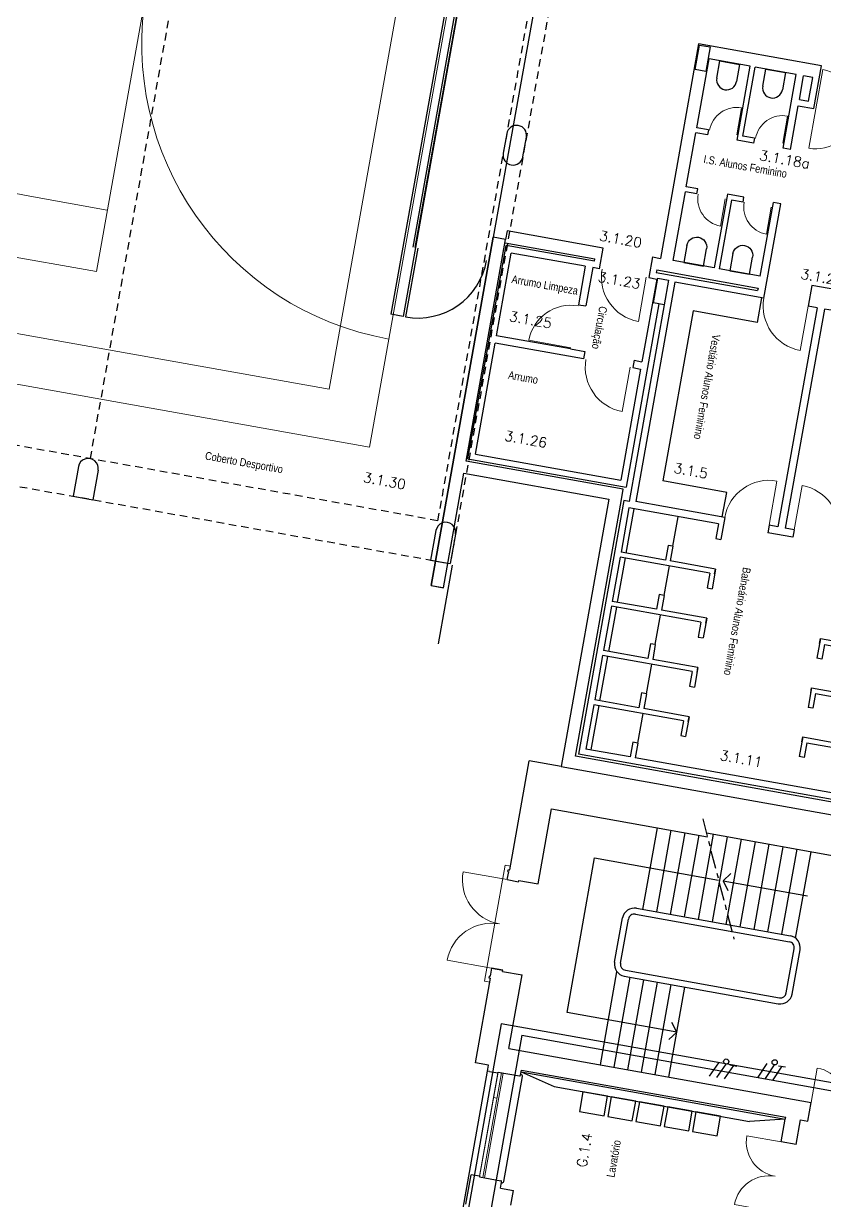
# Model space of a CAD drawing. Header units: millimetres. Extents: x -91023 to -90865, y -106382 to -106247.
# Drawn here: x -90987.89 to -90971.86, y -106302.42 to -106278.87 of the extents above; entities that cross this region are included whole.
import ezdxf

# ---------------------------------------------------------------- set-up
doc = ezdxf.new("R2010")
doc.units = ezdxf.units.MM
doc.header["$MEASUREMENT"] = 0
doc.linetypes.add('ACAD_ISO10W100', pattern=[18, 12, -3, 0, -3])
doc.linetypes.add('DASHED', pattern=[0.75, 0.5, -0.25])
doc.layers.get('0').update_dxf_attribs({"color": 152, "lineweight": 0})
for name, color, linetype, lineweight in [('!00 Elementos Corte', 40, 'Continuous', 30), ('!01 Elementos Vista 1', 152, 'Continuous', 0), ('!02 Elementos Vista 2', 87, 'Continuous', 0), ('!07 Vaos - Janelas', 8, 'Continuous', 13), ('0-CIVIL', 8, 'Continuous', 0), ('LEGENDA', 7, 'Continuous', 0)]:
    doc.layers.add(name, color=color, linetype=linetype, lineweight=lineweight)
doc.layers.add('Desenho base', color=7, linetype='Continuous')
doc.layers.add('Tomadas', color=1, linetype='Continuous')
doc.styles.add('Legenda cotas', font='ARIALN.TTF', dxfattribs={"height": 0.16})
doc.styles.get("Standard").update_dxf_attribs({"font": 'simplex.shx'})

# ---------------------------------------------------------------- blocks, each defined once
blk = doc.blocks.new('LAVATORIO')
for p, q in [((-0.25, 0), (0.25, 0)), ((-0.25, -0.4), (-0.25, 0)), ((0.25, 0), (0.25, -0.4)), ((0.25, -0.4), (-0.25, -0.4))]:
    blk.add_line(p, q)
blk = doc.blocks.new('P90')
at = {"layer": '0-CIVIL'}
blk.add_line((0, 0), (0, 0.9), dxfattribs=at)
blk.add_arc((0, 0), 0.9, 0.0201, 89.9983, dxfattribs=at)
blk = doc.blocks.new('Bloco Porta')
at = {"layer": '0-CIVIL'}
blk.add_lwpolyline([(0, 0), (1, 0)], dxfattribs=at)
blk.add_arc((0, 0), 1, 0, 90, dxfattribs=at)
blk = doc.blocks.new('dfserw')
at = {"layer": '!00 Elementos Corte', "color": 8, "ltscale": 0.1}
for p, q in [((276.036, -166.745), (276.036, -166.575)), ((278.136, -166.575), (278.136, -166.745)), ((276.021, -166.745), (276.021, -167.18)), ((276.036, -166.745), (276.021, -166.745)), ((278.136, -166.745), (278.151, -166.745)), ((278.151, -166.745), (278.151, -167.18))]:
    blk.add_line(p, q, dxfattribs=at)
for centre, start, end in [((276.001, -167.18), 270, 0), ((278.171, -167.18), 180, 270)]:
    blk.add_arc(centre, 0.02, start, end, dxfattribs=at)
at = {"layer": '!02 Elementos Vista 2', "color": 8}
for p, q in [((278.151, -166.745), (276.021, -166.745)), ((276.021, -166.85), (278.151, -166.85))]:
    blk.add_line(p, q, dxfattribs=at)
at = {"layer": '!07 Vaos - Janelas', "color": 8}
for points in [[(276.021, -166.815), (278.151, -166.815)], [(276.036, -166.745), (278.136, -166.745)], [(277.636, -166.745), (277.636, -166.815)]]:
    blk.add_lwpolyline(points, dxfattribs=at)
blk = doc.blocks.new('FGTYYY')
at = {"layer": '!00 Elementos Corte', "ltscale": 0.1}
for p, q in [((282.82, 227.958), (282.78, 227.958)), ((282.78, 227.958), (282.78, 227.928)), ((282.82, 227.958), (282.82, 227.943)), ((282.98, 227.943), (282.82, 227.943)), ((282.98, 227.713), (282.98, 227.943)), ((282.98, 227.943), (282.98, 227.713)), ((284.78, 227.943), (284.78, 227.713)), ((284.78, 227.943), (284.94, 227.943)), ((284.94, 227.958), (284.98, 227.958)), ((284.94, 227.958), (284.94, 227.943)), ((284.98, 227.958), (284.98, 227.928)), ((282.955, 227.713), (282.955, 227.318)), ((282.955, 227.713), (282.98, 227.713)), ((284.78, 227.713), (284.805, 227.713)), ((284.805, 227.713), (284.805, 227.318))]:
    blk.add_line(p, q, dxfattribs=at)
at = {"layer": '!01 Elementos Vista 1'}
for p, q in [((282.7, 228.038), (285.06, 228.038)), ((282.7, 228.038), (282.7, 227.928)), ((285.06, 228.038), (285.06, 227.928))]:
    blk.add_line(p, q, dxfattribs=at)
blk = doc.blocks.new('SANITA')
for p, q in [((0, 0.55), (0, 0.55)), ((-0.2, 0), (-0.2, 0.35)), ((0.2, 0.35), (0.2, 0)), ((0.2, 0), (-0.2, 0))]:
    blk.add_line(p, q)
for start, end in [(90, 180), (0, 90)]:
    blk.add_arc((0, 0.35), 0.2, start, end)
blk = doc.blocks.new('A$C2D0D0268')
at = {"layer": '0-CIVIL'}
for p, q in [((-2, -3), (-2, -23)), ((-3, -4), (-3, -22)), ((-8, -5.5), (-8, -20.5)), ((-9.575, -19.25), (-8, -19.25)), ((-8, -20.5), (-36, -20.5)), ((-3, -22), (-12, -22)), ((-2, -23), (-42, -23))]:
    blk.add_line(p, q, dxfattribs=at)
for centre, radius, start in [((-9.575, -13), 6.25, 90), ((-2, -14.8), 6, 180)]:
    blk.add_arc(centre, radius, start, 270, dxfattribs=at)

msp = doc.modelspace()

# ---------------------------------------------------------------- linework, layer by layer
at = {"layer": 'Desenho base'}
for p, q in [((-90973.412, -106254.74), (-90978.486, -106283.145)), ((-90977.796, -106269.331), (-90980.539, -106284.688)), ((-90977.55, -106269.375), (-90980.293, -106284.732)), ((-90977.845, -106270.745), (-90980.096, -106283.345)), ((-90980.047, -106283.354), (-90977.796, -106270.754)), ((-90974.377, -106279.278), (-90975.143, -106283.57)), ((-90971.921, -106279.716), (-90974.377, -106279.278)), ((-90974.413, -106280.957), (-90974.166, -106279.579)), ((-90973.344, -106279.726), (-90974.166, -106279.579)), ((-90973.608, -106281.203), (-90973.344, -106279.726)), ((-90973.492, -106281.122), (-90973.246, -106279.744)), ((-90972.424, -106279.89), (-90973.246, -106279.744)), ((-90972.074, -106280.573), (-90971.921, -106279.716)), ((-90972.688, -106281.367), (-90972.424, -106279.89)), ((-90972.361, -106280.389), (-90972.276, -106279.917)), ((-90972.094, -106279.949), (-90972.276, -106279.917)), ((-90972.179, -106280.422), (-90972.094, -106279.949)), ((-90972.361, -106280.389), (-90972.179, -106280.422)), ((-90972.361, -106280.389), (-90972.361, -106280.389)), ((-90972.54, -106281.393), (-90972.384, -106280.517)), ((-90972.384, -106280.517), (-90972.074, -106280.573)), ((-90974.624, -106282.139), (-90974.43, -106281.056)), ((-90974.199, -106281.097), (-90974.43, -106281.056)), ((-90974.181, -106280.999), (-90974.413, -106280.957)), ((-90974.181, -106280.999), (-90974.199, -106281.097)), ((-90973.261, -106281.163), (-90973.492, -106281.122)), ((-90973.261, -106281.163), (-90973.278, -106281.262)), ((-90973.278, -106281.262), (-90973.608, -106281.203)), ((-90972.54, -106281.393), (-90972.688, -106281.367)), ((-90974.887, -106283.615), (-90974.641, -106282.237)), ((-90974.41, -106282.278), (-90974.641, -106282.237)), ((-90974.392, -106282.18), (-90974.624, -106282.139)), ((-90974.41, -106282.278), (-90974.392, -106282.18)), ((-90973.802, -106282.286), (-90974.065, -106283.762)), ((-90973.472, -106282.344), (-90973.802, -106282.286)), ((-90973.489, -106282.443), (-90973.472, -106282.344)), ((-90973.721, -106282.402), (-90973.967, -106283.78)), ((-90973.489, -106282.443), (-90973.721, -106282.402)), ((-90973.145, -106283.927), (-90972.881, -106282.45)), ((-90973.071, -106284.366), (-90972.734, -106282.476)), ((-90972.734, -106282.476), (-90972.881, -106282.45)), ((-90976.285, -106283.366), (-90978.21, -106283.022)), ((-90979.731, -106290.115), (-90978.486, -106283.145)), ((-90978.486, -106283.145), (-90979.731, -106290.115)), ((-90979.032, -106287.624), (-90978.24, -106283.189)), ((-90978.24, -106283.189), (-90978.486, -106283.145)), ((-90978.486, -106283.145), (-90978.486, -106283.145)), ((-90978.486, -106283.145), (-90978.486, -106283.145)), ((-90978.486, -106283.145), (-90978.486, -106283.145)), ((-90978.252, -106283.258), (-90976.455, -106283.579)), ((-90979.998, -106283.363), (-90980.244, -106284.741)), ((-90978.993, -106287.58), (-90978.231, -106283.313)), ((-90978.421, -106285.117), (-90978.126, -106283.464)), ((-90976.464, -106283.628), (-90978.231, -106283.313)), ((-90976.645, -106283.728), (-90978.126, -106283.464)), ((-90976.359, -106283.779), (-90976.285, -106283.366)), ((-90976.645, -106283.728), (-90976.782, -106284.496)), ((-90976.497, -106283.754), (-90976.634, -106284.522)), ((-90976.359, -106283.779), (-90976.497, -106283.754)), ((-90976.464, -106283.628), (-90976.455, -106283.579)), ((-90975.301, -106283.541), (-90975.375, -106283.955)), ((-90975.301, -106283.541), (-90975.143, -106283.57)), ((-90974.065, -106283.762), (-90974.887, -106283.615)), ((-90975.217, -106283.983), (-90975.513, -106285.637)), ((-90975.375, -106283.955), (-90975.217, -106283.983)), ((-90975.215, -106283.801), (-90975.224, -106283.85)), ((-90975.224, -106283.85), (-90973.196, -106284.212)), ((-90975.215, -106283.801), (-90973.187, -106284.163)), ((-90973.145, -106283.927), (-90973.967, -106283.78)), ((-90974.853, -106284.048), (-90975.636, -106288.434)), ((-90973.071, -106284.366), (-90974.853, -106284.048)), ((-90973.187, -106284.163), (-90973.196, -106284.212)), ((-90972.111, -106284.111), (-90972.185, -106284.525)), ((-90971.609, -106284.201), (-90972.111, -106284.111)), ((-90973.12, -106284.358), (-90973.208, -106284.85)), ((-90980.293, -106284.732), (-90980.539, -106284.688)), ((-90976.782, -106284.496), (-90976.634, -106284.522)), ((-90975.174, -106284.478), (-90975.829, -106288.145)), ((-90975.065, -106284.498), (-90975.768, -106288.431)), ((-90974.488, -106284.621), (-90975.095, -106288.022)), ((-90973.208, -106284.85), (-90974.488, -106284.621)), ((-90972.008, -106284.556), (-90972.791, -106288.942)), ((-90971.86, -106284.583), (-90972.644, -106288.968)), ((-90972.008, -106284.556), (-90972.185, -106284.525)), ((-90971.683, -106284.614), (-90971.86, -106284.583)), ((-90976.94, -106285.382), (-90978.421, -106285.117)), ((-90978.844, -106287.485), (-90978.448, -106285.265)), ((-90976.681, -106285.581), (-90978.448, -106285.265)), ((-90976.94, -106285.382), (-90976.654, -106285.433)), ((-90976.654, -106285.433), (-90976.681, -106285.581)), ((-90975.67, -106285.609), (-90975.696, -106285.756)), ((-90975.67, -106285.609), (-90975.513, -106285.637)), ((-90975.539, -106285.785), (-90975.935, -106288.004)), ((-90975.696, -106285.756), (-90975.539, -106285.785)), ((-90978.844, -106287.485), (-90975.935, -106288.004)), ((-90986.789, -106287.737), (-90986.895, -106288.328)), ((-90975.887, -106288.186), (-90979.032, -106287.624)), ((-90978.993, -106287.58), (-90975.829, -106288.145)), ((-90986.396, -106287.807), (-90986.501, -106288.398)), ((-90979.484, -106290.159), (-90979.076, -106287.87)), ((-90979.076, -106287.87), (-90976.177, -106288.388)), ((-90975.93, -106288.432), (-90975.887, -106288.186)), ((-90975.887, -106288.186), (-90975.887, -106288.186)), ((-90975.887, -106288.186), (-90975.887, -106288.186)), ((-90973.816, -106288.251), (-90975.095, -106288.022)), ((-90986.895, -106288.328), (-90986.501, -106288.398)), ((-90976.177, -106288.388), (-90977.131, -106293.733)), ((-90976.841, -106293.531), (-90975.93, -106288.432)), ((-90975.876, -106288.411), (-90976.783, -106293.491)), ((-90975.93, -106288.432), (-90975.93, -106288.432)), ((-90975.93, -106288.432), (-90975.93, -106288.432)), ((-90975.93, -106288.432), (-90975.93, -106288.432)), ((-90975.768, -106288.431), (-90975.876, -106288.411)), ((-90973.854, -106288.752), (-90975.636, -106288.434)), ((-90973.904, -106288.743), (-90973.816, -106288.251)), ((-90975.771, -106288.562), (-90975.929, -106289.448)), ((-90975.672, -106288.58), (-90975.831, -106289.466)), ((-90973.979, -106288.882), (-90975.771, -106288.562)), ((-90974.892, -106289.329), (-90974.786, -106288.738)), ((-90973.979, -106288.882), (-90974.032, -106289.177)), ((-90973.854, -106288.752), (-90973.934, -106289.195)), ((-90972.968, -106288.91), (-90972.995, -106289.058)), ((-90972.791, -106288.942), (-90972.968, -106288.91)), ((-90979.636, -106289.015), (-90979.741, -106289.605)), ((-90979.242, -106289.085), (-90979.348, -106289.676)), ((-90972.493, -106289.148), (-90972.995, -106289.058)), ((-90972.466, -106289), (-90972.644, -106288.968)), ((-90972.466, -106289), (-90972.493, -106289.148)), ((-90974.99, -106289.311), (-90975.043, -106289.606)), ((-90974.892, -106289.329), (-90974.99, -106289.311)), ((-90974.892, -106289.329), (-90974.945, -106289.624)), ((-90974.032, -106289.177), (-90973.934, -106289.195)), ((-90979.741, -106289.605), (-90979.348, -106289.676)), ((-90975.947, -106289.546), (-90976.105, -106290.432)), ((-90975.848, -106289.564), (-90976.006, -106290.45)), ((-90974.155, -106289.866), (-90975.947, -106289.546)), ((-90975.043, -106289.606), (-90975.929, -106289.448)), ((-90974.039, -106289.786), (-90974.945, -106289.624)), ((-90979.313, -106289.709), (-90979.593, -106291.279)), ((-90979.313, -106289.709), (-90979.593, -106291.279)), ((-90975.068, -106290.313), (-90974.962, -106289.722)), ((-90974.155, -106289.866), (-90974.208, -106290.162)), ((-90974.039, -106289.786), (-90974.109, -106290.179)), ((-90974.057, -106289.884), (-90974.039, -106289.786)), ((-90979.731, -106290.115), (-90979.484, -106290.159)), ((-90979.731, -106290.115), (-90979.494, -106290.157)), ((-90975.166, -106290.295), (-90975.219, -106290.591)), ((-90975.068, -106290.313), (-90975.166, -106290.295)), ((-90975.068, -106290.313), (-90975.12, -106290.608)), ((-90974.208, -106290.162), (-90974.109, -106290.179)), ((-90976.123, -106290.531), (-90976.281, -106291.417)), ((-90976.024, -106290.548), (-90976.182, -106291.434)), ((-90974.331, -106290.851), (-90976.123, -106290.531)), ((-90975.219, -106290.591), (-90976.105, -106290.432)), ((-90975.244, -106291.297), (-90975.138, -106290.707)), ((-90974.215, -106290.77), (-90975.12, -106290.608)), ((-90974.215, -106290.77), (-90974.285, -106291.164)), ((-90974.232, -106290.868), (-90974.215, -106290.77)), ((-90974.331, -106290.851), (-90974.384, -106291.146)), ((-90975.342, -106291.28), (-90975.395, -106291.575)), ((-90975.244, -106291.297), (-90975.342, -106291.28)), ((-90974.384, -106291.146), (-90974.285, -106291.164)), ((-90971.941, -106291.176), (-90972.011, -106291.57)), ((-90971.958, -106291.275), (-90971.941, -106291.176)), ((-90971.941, -106291.176), (-90971.035, -106291.338)), ((-90971.86, -106291.292), (-90971.913, -106291.588)), ((-90971.86, -106291.292), (-90970.068, -106291.612)), ((-90976.298, -106291.515), (-90976.457, -106292.401)), ((-90974.507, -106291.835), (-90976.298, -106291.515)), ((-90975.395, -106291.575), (-90976.281, -106291.417)), ((-90975.244, -106291.297), (-90975.296, -106291.593)), ((-90976.2, -106291.533), (-90976.358, -106292.419)), ((-90975.419, -106292.282), (-90975.314, -106291.691)), ((-90974.391, -106291.754), (-90975.296, -106291.593)), ((-90974.391, -106291.754), (-90974.461, -106292.148)), ((-90974.408, -106291.853), (-90974.391, -106291.754)), ((-90971.913, -106291.588), (-90972.011, -106291.57)), ((-90974.507, -106291.835), (-90974.559, -106292.131)), ((-90974.559, -106292.131), (-90974.461, -106292.148)), ((-90972.117, -106292.161), (-90972.187, -106292.554)), ((-90972.134, -106292.259), (-90972.117, -106292.161)), ((-90972.117, -106292.161), (-90971.211, -106292.322)), ((-90975.571, -106292.56), (-90976.457, -106292.401)), ((-90975.518, -106292.264), (-90975.571, -106292.56)), ((-90975.419, -106292.282), (-90975.518, -106292.264)), ((-90975.419, -106292.282), (-90975.472, -106292.577)), ((-90972.036, -106292.277), (-90972.089, -106292.572)), ((-90972.036, -106292.277), (-90970.244, -106292.597)), ((-90976.474, -106292.5), (-90976.632, -106293.386)), ((-90976.376, -106292.517), (-90976.534, -106293.403)), ((-90974.682, -106292.82), (-90976.474, -106292.5)), ((-90975.595, -106293.266), (-90975.49, -106292.676)), ((-90974.566, -106292.739), (-90975.472, -106292.577)), ((-90972.089, -106292.572), (-90972.187, -106292.554)), ((-90974.682, -106292.82), (-90974.735, -106293.115)), ((-90974.566, -106292.739), (-90974.637, -106293.133)), ((-90974.584, -106292.837), (-90974.566, -106292.739)), ((-90974.735, -106293.115), (-90974.637, -106293.133)), ((-90972.292, -106293.145), (-90972.363, -106293.539)), ((-90972.31, -106293.243), (-90972.292, -106293.145)), ((-90972.292, -106293.145), (-90971.387, -106293.307)), ((-90975.746, -106293.544), (-90976.632, -106293.386)), ((-90975.694, -106293.249), (-90975.746, -106293.544)), ((-90975.595, -106293.266), (-90975.694, -106293.249)), ((-90975.595, -106293.266), (-90975.648, -106293.562)), ((-90972.212, -106293.261), (-90972.264, -106293.556)), ((-90972.212, -106293.261), (-90970.42, -106293.581)), ((-90977.131, -106293.733), (-90977.766, -106293.621)), ((-90964.122, -106295.803), (-90976.841, -106293.531)), ((-90964.163, -106295.745), (-90976.783, -106293.491)), ((-90971.563, -106294.291), (-90975.648, -106293.562)), ((-90972.264, -106293.556), (-90972.363, -106293.539)), ((-90977.131, -106293.733), (-90963.92, -106296.093)), ((-90975.494, -106296.596), (-90975.202, -106294.962)), ((-90975.216, -106296.646), (-90974.924, -106295.011)), ((-90974.937, -106296.695), (-90974.646, -106295.061)), ((-90974.659, -106296.745), (-90974.367, -106295.111)), ((-90974.381, -106296.795), (-90974.077, -106295.092)), ((-90974.102, -106296.844), (-90973.798, -106295.141)), ((-90973.824, -106296.894), (-90973.52, -106295.191)), ((-90973.546, -106296.944), (-90973.242, -106295.241)), ((-90973.267, -106296.994), (-90972.963, -106295.29)), ((-90972.989, -106297.043), (-90972.685, -106295.34)), ((-90972.711, -106297.093), (-90972.407, -106295.39)), ((-90972.437, -106297.169), (-90972.128, -106295.44)), ((-90973.887, -106296.024), (-90973.73, -106295.875)), ((-90973.887, -106296.024), (-90973.791, -106296.218)), ((-90975.643, -106296.691), (-90972.562, -106297.241)), ((-90975.622, -106296.573), (-90972.541, -106297.123)), ((-90976.059, -106297.653), (-90975.901, -106296.767)), ((-90975.941, -106297.674), (-90975.782, -106296.788)), ((-90972.623, -106298.267), (-90972.465, -106297.381)), ((-90972.505, -106298.288), (-90972.347, -106297.402)), ((-90976.344, -106299.705), (-90976.011, -106297.843)), ((-90975.844, -106297.813), (-90972.762, -106298.364)), ((-90976.07, -106299.754), (-90975.749, -106297.952)), ((-90975.865, -106297.932), (-90972.783, -106298.482)), ((-90975.797, -106299.803), (-90975.475, -106298.001)), ((-90975.523, -106299.852), (-90975.201, -106298.05)), ((-90975.249, -106299.9), (-90974.928, -106298.099)), ((-90974.976, -106299.949), (-90974.654, -106298.148)), ((-90974.815, -106299.049), (-90974.972, -106299.197)), ((-90974.815, -106299.049), (-90974.911, -106298.855)), ((-90982.768, -106323.161), (-90978.601, -106299.83)), ((-90978.279, -106302.036), (-90977.904, -106299.939)), ((-90977.938, -106299.898), (-90977.933, -106299.899)), ((-90977.929, -106299.848), (-90977.922, -106299.809)), ((-90977.929, -106299.848), (-90972.643, -106300.793)), ((-90977.922, -106299.809), (-90972.635, -106300.753)), ((-90972.643, -106300.793), (-90972.635, -106300.753)), ((-90978.324, -106302.063), (-90978.32, -106302.064))]:
    msp.add_line(p, q, dxfattribs=at)
at = {"layer": 'Desenho base', "linetype": 'DASHED', "ltscale": 0.3}
for p, q in [((-90982.443, -106264.54), (-90986.557, -106287.575)), ((-90974.952, -106265.065), (-90979.348, -106289.676)), ((-90975.487, -106265.782), (-90979.601, -106288.818)), ((-90979.601, -106288.818), (-91022.128, -106281.222)), ((-91022.662, -106281.939), (-90979.348, -106289.676))]:
    msp.add_line(p, q, dxfattribs=at)
at = {"layer": 'Desenho base', "ltscale": 0.1}
for p, q in [((-90978.157, -106295.805), (-90977.766, -106293.621)), ((-90977.587, -106296.085), (-90977.319, -106294.584)), ((-90974.223, -106295.066), (-90963.899, -106296.909)), ((-90978.846, -106299.664), (-90978.543, -106297.971)), ((-90978.175, -106299.378), (-90977.912, -106297.906)), ((-90978.175, -106299.378), (-90972.126, -106300.458)), ((-90978.58, -106299.712), (-90978.846, -106299.664)), ((-90978.601, -106299.83), (-90978.58, -106299.712)), ((-90978.562, -106299.837), (-90978.601, -106299.83)), ((-90977.94, -106299.912), (-90977.929, -106299.848)), ((-90977.27, -106300.139), (-90973.362, -106300.837)), ((-90972.193, -106300.832), (-90972.126, -106300.458)), ((-90972.723, -106301.245), (-90972.643, -106300.793)), ((-90972.428, -106301.298), (-90972.34, -106300.806)), ((-90972.34, -106300.806), (-90972.193, -106300.832)), ((-90972.428, -106301.298), (-90972.723, -106301.245)), ((-90979.036, -106302.495), (-90978.931, -106301.904)), ((-90978.344, -106302.172), (-90978.322, -106302.049)), ((-90978.344, -106302.172), (-90978.083, -106302.218)), ((-90978.136, -106302.514), (-90978.083, -106302.218))]:
    msp.add_line(p, q, dxfattribs=at)
at = {"layer": 'Desenho base'}
for points in [[(-90974.144, -106279.339), (-90974.232, -106279.832), (-90974.448, -106279.793), (-90974.361, -106279.301)], [(-90974.977, -106284.006), (-90975.065, -106284.498), (-90975.282, -106284.459), (-90975.194, -106283.967)]]:
    msp.add_lwpolyline(points, close=True, dxfattribs=at)
msp.add_lwpolyline([(-90978.218, -106281.074), (-90978.288, -106281.467, 1), (-90977.894, -106281.538), (-90977.824, -106281.144, 1)], format="xyb", close=True, dxfattribs=at)
for points in [[(-90978.21, -106283.022), (-90978.24, -106283.189), (-90978.486, -106283.145)], [(-90974.815, -106299.049), (-90977.011, -106298.656), (-90976.458, -106295.565), (-90973.978, -106296.008)], [(-90973.887, -106296.024), (-90972.199, -106296.325)]]:
    msp.add_lwpolyline(points, dxfattribs=at)
at = {"layer": 'Desenho base', "ltscale": 0.1}
for points in [[(-90977.319, -106294.584), (-90974.203, -106295.14)], [(-90977.929, -106299.848), (-90977.27, -106300.139)], [(-90972.643, -106300.793), (-90973.362, -106300.837)]]:
    msp.add_lwpolyline(points, dxfattribs=at)
at = {"layer": 'Desenho base', "linetype": 'ACAD_ISO10W100', "ltscale": 0.03}
msp.add_lwpolyline([(-90974.296, -106294.783), (-90973.67, -106297.191)], dxfattribs=at)
at = {"layer": 'Desenho base'}
for centre, radius, start, end in [((-90979.998, -106283.363), 1.4, 259.8735, 349.8735), ((-90986.592, -106287.772), 0.2, 349.8735, 169.8735), ((-90979.439, -106289.05), 0.2, 349.8735, 169.8735), ((-90975.664, -106296.809), 0.24, 79.8735, 169.8735), ((-90975.664, -106296.809), 0.12, 79.8735, 169.8735), ((-90972.583, -106297.36), 0.24, 349.8735, 79.8735), ((-90972.583, -106297.36), 0.12, 349.8735, 79.8735), ((-90975.822, -106297.695), 0.24, 169.8735, 259.8735), ((-90975.822, -106297.695), 0.12, 169.8735, 259.8735), ((-90972.741, -106298.246), 0.24, 259.8735, 349.8735), ((-90972.741, -106298.246), 0.12, 259.8735, 349.8735), ((-90977.939, -106299.933), 0.035, 349.8735, 79.8735), ((-90978.313, -106302.03), 0.035, 259.8735, 349.8735)]:
    msp.add_arc(centre, radius, start, end, dxfattribs=at)
at = {"layer": 'Tomadas', "linetype": 'ByBlock', "ltscale": 0.025}
for p, q in [((-90978.327, -106298.882), (-90984.081, -106331.099)), ((-90965.977, -106301.088), (-90978.327, -106298.882)), ((-90977.914, -106299.113), (-90972.072, -106300.157)), ((-90972.072, -106300.157), (-90970.694, -106300.403))]:
    msp.add_line(p, q, dxfattribs=at)
at = {"layer": 'Tomadas'}
msp.add_line((-90977.914, -106299.113), (-90981.68, -106320.196), dxfattribs=at)
at = {"layer": 'Tomadas', "linetype": 'ByBlock'}
for p, q in [((-90973.982, -106299.664), (-90974.166, -106299.934)), ((-90973.834, -106299.691), (-90974.017, -106299.961)), ((-90973.68, -106299.718), (-90973.863, -106299.988)), ((-90973.75, -106299.706), (-90973.61, -106299.731)), ((-90973.012, -106299.68), (-90973.195, -106299.95)), ((-90972.864, -106299.707), (-90973.047, -106299.977)), ((-90972.71, -106299.734), (-90972.893, -106300.004)), ((-90972.779, -106299.722), (-90972.64, -106299.747))]:
    msp.add_line(p, q, dxfattribs=at)
for centre in [(-90973.825, -106299.639), (-90972.855, -106299.655)]:
    msp.add_circle(centre, 0.0522, dxfattribs=at)

# ---------------------------------------------------------------- block references
at = {"layer": 'Desenho base'}
for name, p, rotation in [('A$C2D0D0268', (-90974.951, -106265.06), 349.8734931172655), ('SANITA', (-90973.755, -106279.653), 169.873493118564), ('SANITA', (-90972.835, -106279.817), 169.873493118564), ('FGTYYY', (-90803.885, -106616.421), 79.87349311683352), ('dfserw', (-91191.444, -106544.352), 79.87349311683352)]:
    msp.add_blockref(name, p, dxfattribs=dict(at, rotation=rotation))
for name, p, xscale, yscale, zscale, rotation in [('Bloco Porta', (-90972.034, -106280.58), -0.7999999999583167, 0.7999999999883585, 0.7999999999587536, 259.8734931129059), ('Bloco Porta', (-90973.615, -106281.1), 0.550823992605853, 0.5508239926130045, 0.5508239926082147, 79.87349311494924), ('Bloco Porta', (-90972.695, -106281.264), 0.550823992605853, 0.5508239926130045, 0.5508239926082147, 79.87349311494924), ('Bloco Porta', (-90972.034, -106280.58), 0.7999999999624078, 0.7999999999883585, 0.7999999999587536, 259.873493117193), ('Bloco Porta', (-90973.844, -106282.38), -0.5508239925915278, 0.5508239926130045, 0.5508239926082147, 79.8734931146831), ('Bloco Porta', (-90972.923, -106282.544), -0.5508239925915278, 0.5508239926130045, 0.5508239926082147, 79.8734931146831), ('Bloco Porta', (-90975.424, -106283.946), -0.8999999988904746, 0.8999999988882337, 0.8999999989082312, 79.87349311493945), ('Bloco Porta', (-90976.936, -106285.357), -0.8500000002946629, 0.8500000002968591, 0.8500000002907966, 349.8734931035349), ('Bloco Porta', (-90972.185, -106284.525), -0.8999999999577104, 0.8999999999941792, 0.8999999999720157, 79.8734931138994), ('Bloco Porta', (-90975.746, -106285.748), -0.8999999988904746, 0.8999999988882337, 0.8999999989082312, 79.87349311493945), ('Bloco Porta', (-90972.968, -106288.91), 0.8999999999618014, 0.8999999999650754, 0.8999999999720157, 79.87349311771014), ('Bloco Porta', (-90972.466, -106289), -0.8999999999669185, 0.8999999999650754, 0.8999999999720157, 259.8734931158862), ('Bloco Porta', (-90978.206, -106296), 0.8999999999608019, 0.8999999999068677, 0.8999999999450092, 169.8734930706456), ('Bloco Porta', (-90978.523, -106297.772), -0.8999999999439049, 0.8999999999359716, 0.8999999999450092, 349.8734930977444), ('P90', (-90972.126, -106300.458), 0.7777779786187943, 0.7777779786265455, 0.7777779786356481, 349.8734931170735), ('P90', (-90972.723, -106301.245), -0.7777779786253156, 0.7777779786265455, 0.7777779786356481, 79.87349312124279), ('P90', (-90972.97, -106302.624), 0.7777779786304327, 0.7777779786265455, 0.7777779786356481, 79.87349311913223)]:
    msp.add_blockref(name, p, dxfattribs=dict(at, xscale=xscale, yscale=yscale, zscale=zscale, rotation=rotation))
at = {"layer": 'Desenho base', "xscale": -1}
for name, p, rotation in [('SANITA', (-90974.476, -106283.689), 349.8734931169226), ('SANITA', (-90973.556, -106283.853), 349.8734931169226), ('LAVATORIO', (-90976.446, -106300.286), 349.8734931171271), ('LAVATORIO', (-90975.881, -106300.387), 349.8734931171271), ('LAVATORIO', (-90975.316, -106300.488), 349.8734931171271), ('LAVATORIO', (-90974.75, -106300.589), 349.8734931171271), ('LAVATORIO', (-90974.185, -106300.69), 349.8734931171271)]:
    msp.add_blockref(name, p, dxfattribs=dict(at, rotation=rotation))

# ---------------------------------------------------------------- texts
at = {"layer": 'Desenho base', "char_height": 0.2, "rotation": 349.8735}
for s, insert, width, attachment_point in [('3.1.18a', (-90973.175, -106281.599), 1.10603, 7), ('3.1.20', (-90976.342, -106283.013), 1.10603, 1), ('3.1.23', (-90976.371, -106283.836), 1.10603, 1), ('3.1.22c', (-90972.348, -106283.973), 1.10603, 7), ('3.1.25', (-90978.145, -106284.625), 1.10603, 1), ('3.1.26', (-90978.24, -106287.015), 1.10603, 1), ('3.1.5', (-90974.515, -106287.719), 1, 2), ('3.1.30', (-90981.066, -106287.848), 1.10603, 1), ('3.1.11', (-90973.929, -106293.407), 1.10603, 1)]:
    msp.add_mtext(s, dxfattribs=dict(at, insert=insert, width=width, attachment_point=attachment_point))
at = {"layer": 'Desenho base', "linetype": 'Continuous', "insert": (-90976.662, -106301.41), "char_height": 0.2, "width": 1, "attachment_point": 5, "rotation": 79.8735}
msp.add_mtext('G.1.4', dxfattribs=at)
at = {"layer": 'LEGENDA', "style": 'Legenda cotas'}
for s, rotation, p in [('I.S. Alunos Feminino', 349.7295, (-90974.29, -106281.658)), ('Arrumo Limpeza', 349.7295, (-90978.13, -106284.06)), ('Circulação', 259.7295, (-90976.362, -106284.517)), ('Vestiário Alunos Feminino', 259.7295, (-90974.098, -106285.08)), ('Arrumo', 349.7295, (-90978.198, -106285.976)), ('Coberto Desportivo', 349.7295, (-90984.265, -106287.591)), ('Balneário Alunos Feminino', 259.7295, (-90973.487, -106289.741)), ('Lavatório', 79.8997, (-90976.063, -106301.968))]:
    msp.add_text(s, height=0.16, rotation=rotation, dxfattribs=at).set_placement(p)

doc.saveas('drawing.dxf')
